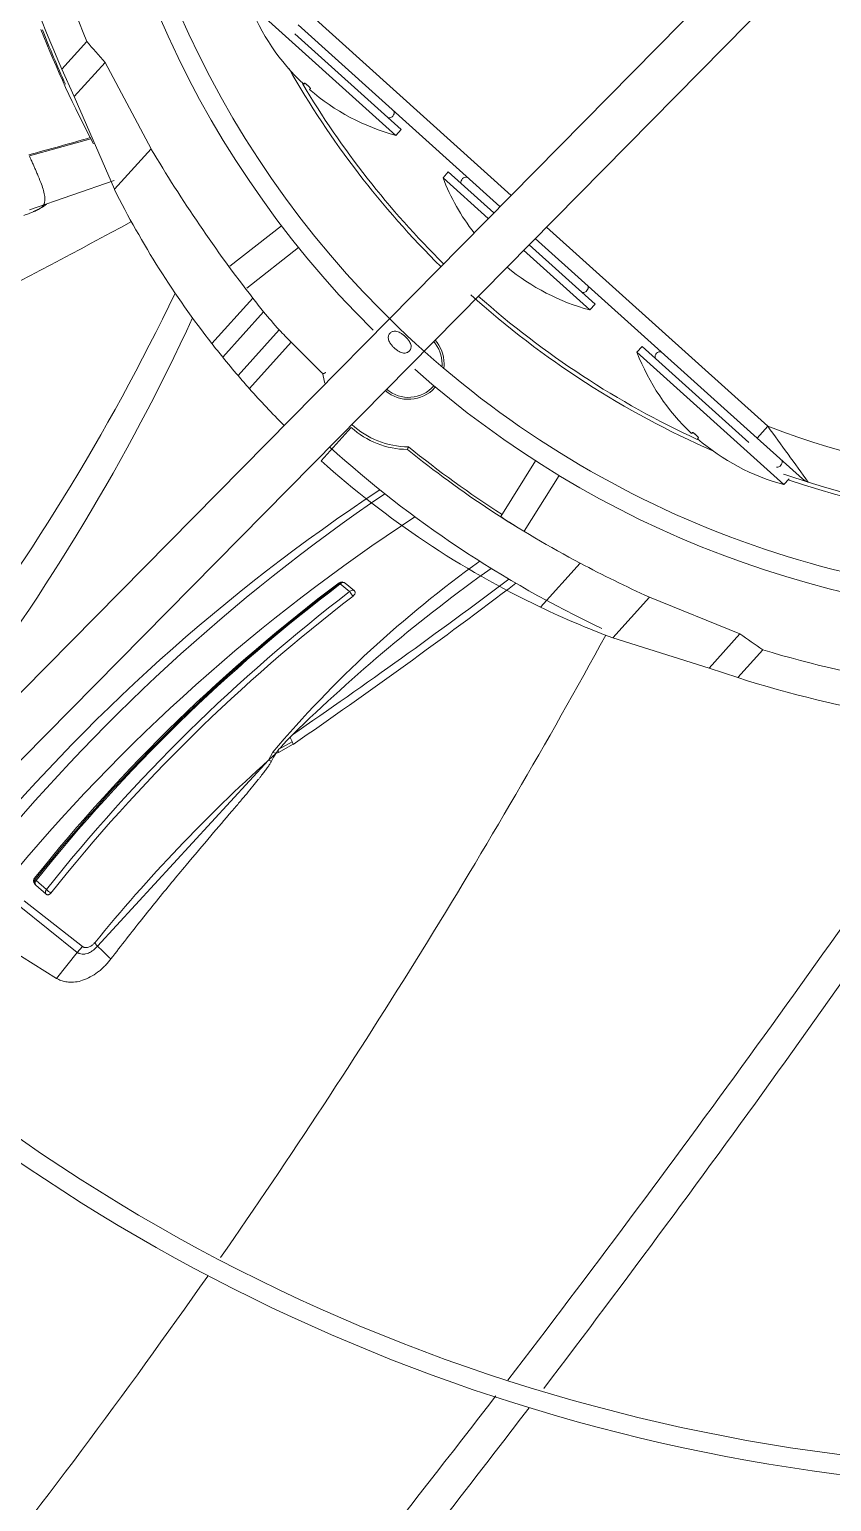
# Model space of a CAD drawing. Header units: millimetres. Extents: x 113490 to 142599, y -20467 to 115.
# Drawn here: x 131164 to 131265.4, y -10526.5 to -10340.4 of the extents above; entities that cross this region are included whole.
import ezdxf

# ---------------------------------------------------------------- set-up
doc = ezdxf.new("R2010")
doc.units = ezdxf.units.MM
doc.layers.add('DV3_0', color=7, linetype='Continuous')

msp = doc.modelspace()

# ---------------------------------------------------------------- linework, layer by layer
at = {"layer": 'DV3_0', "color": 7, "linetype": 'Continuous', "lineweight": 15}
for p, q in [((131282.2, -10303.23), (130948.6, -10641.53)), ((130949.45, -10649.21), (131287.11, -10306.79)), ((131210.34, -10353.75), (131191.76, -10337.02)), ((131197.97, -10339.78), (131223.49, -10362.76)), ((131168.09, -10345.38), (131171.26, -10341.86)), ((131197.57, -10340.9), (131211.01, -10353.01)), ((131168.09, -10345.38), (131169.68, -10348.85)), ((131169.68, -10348.85), (131173.57, -10344.53)), ((131173.57, -10344.53), (131179.38, -10355.43)), ((131198.79, -10347.15), (131198.68, -10347.28)), ((131169.68, -10348.85), (131174.75, -10360.57)), ((131199.53, -10347.82), (131199.42, -10347.95)), ((131210.34, -10353.75), (131211.01, -10353.01)), ((131164, -10356.34), (131171.78, -10354.19)), ((131216.96, -10358.36), (131216.29, -10359.1)), ((131216.96, -10358.36), (131222.72, -10363.55)), ((131164.02, -10363.18), (131174.7, -10359.45)), ((131222.02, -10364.26), (131216.29, -10359.1)), ((131189.33, -10370.3), (131195.88, -10365.18)), ((131191.48, -10373.05), (131198.04, -10367.94)), ((131227.18, -10367.57), (131235.54, -10375.09)), ((131227.96, -10366.78), (131256, -10392.03)), ((131234.87, -10375.83), (131226.48, -10368.28)), ((131234.87, -10375.83), (131235.54, -10375.09)), ((131188.45, -10381.8), (131193.6, -10376.08)), ((131190.39, -10384.13), (131195.59, -10378.36)), ((131241.48, -10380.44), (131240.81, -10381.18)), ((131241.48, -10380.44), (131254.96, -10392.57)), ((131259.39, -10397.91), (131240.81, -10381.18)), ((131247.84, -10391.32), (131247.73, -10391.44)), ((131248.58, -10391.99), (131248.47, -10392.11)), ((131256, -10392.03), (131261.73, -10397.19)), ((131223.58, -10401.96), (131227.99, -10394.91)), ((131226.55, -10403.81), (131230.96, -10396.76)), ((131259.39, -10397.91), (131260.06, -10397.17)), ((131203.15, -10410.33), (131203.26, -10410.36)), ((131203.3, -10410.48), (131204.48, -10411.45)), ((131203.91, -10410.39), (131205.09, -10411.36)), ((131242.38, -10412.15), (131253.83, -10416.79)), ((131237.75, -10417.29), (131249.94, -10421.11)), ((131249.94, -10421.11), (131253.83, -10416.79)), ((131253.56, -10422.33), (131256.72, -10418.81)), ((131249.94, -10421.11), (131253.56, -10422.33)), ((131195.46, -10431.5), (131195.55, -10431.39)), ((131195.5, -10431.79), (131197.35, -10430.76)), ((131195.55, -10431.39), (131197.22, -10430.46)), ((131195.23, -10431.89), (131195.5, -10431.79)), ((131195.37, -10431.62), (131195.46, -10431.5)), ((131195.37, -10431.62), (131195.47, -10431.58)), ((131164.74, -10447.87), (131164.62, -10447.73)), ((131166.16, -10449.13), (131164.85, -10447.98)), ((131166.14, -10449.72), (131164.82, -10448.56)), ((131162.72, -10451.18), (131170.02, -10457.07)), ((131163.35, -10450.56), (131170.7, -10456.32)), ((131170.02, -10457.07), (131167.42, -10460.36)), ((131170.7, -10456.32), (131170.02, -10457.07)), ((131172.25, -10455.86), (131172.61, -10456.27))]:
    msp.add_line(p, q, dxfattribs=at)
at = {"layer": 'DV3_0', "color": 7, "linetype": 'Continuous', "lineweight": 20}
for p, q in [((131199.31, -10338.3), (131224.9, -10361.34)), ((131174.75, -10360.57), (131179.38, -10355.43)), ((131229.36, -10365.36), (131257.34, -10390.54)), ((131187.08, -10380.08), (131192.25, -10374.33)), ((131191.83, -10385.78), (131197.11, -10379.92)), ((131200.89, -10394.89), (131204.67, -10390.68)), ((131257.34, -10390.54), (131256, -10392.03)), ((131228.62, -10413.41), (131233.62, -10407.85)), ((131237.75, -10417.29), (131242.38, -10412.15)), ((131196.96, -10429.86), (131197.25, -10429.56)), ((131197.22, -10430.46), (131197.35, -10430.76)), ((131172.61, -10456.27), (131194.23, -10432.75)), ((131194.23, -10432.75), (131194.77, -10431.77)), ((131194.23, -10432.75), (131194.69, -10432.33)), ((131194.23, -10432.75), (131194.62, -10432.88)), ((131194.69, -10432.33), (131195.16, -10431.9)), ((131195.16, -10431.9), (131194.77, -10431.77)), ((131195.16, -10431.9), (131195.23, -10431.89)), ((131195.24, -10431.78), (131195.23, -10431.89)), ((131195.24, -10431.78), (131195.37, -10431.62)), ((131195.46, -10431.5), (131195.47, -10431.58)), ((131195.47, -10431.58), (131195.5, -10431.79)), ((131167.42, -10460.36), (131159.35, -10455.29))]:
    msp.add_line(p, q, dxfattribs=at)
at = {"layer": 'DV3_0', "color": 7, "linetype": 'Continuous', "lineweight": 15}
for centre, radius, start, end in [((131296.24, -10288.99), 126, 138.321, 225.2028), ((131296.24, -10288.99), 123.5, 137.2092, 226.1082), ((131296.24, -10288.99), 135.7, 186.2429, 202.9304), ((131296.24, -10288.99), 140, 186.7677, 203.7505), ((131217.48, -10327.15), 27.54, 201.0085, 226.9598), ((131296.24, -10288.99), 140.5, 201.4447, 207.9333), ((131296.24, -10288.99), 114.25, 209.5268, 225.4011), ((131296.24, -10288.99), 113.75, 210.7758, 225.4011), ((131217.48, -10327.15), 27.54, 229.0402, 254.9915), ((131209.45, -10350.88), 0.667, 265.0119, 16.2203), ((131021.2, -9829.22), 545.97, 285.1539, 286.0016), ((131334.94, -10263.3), 180.8, 210.6348, 217.8853), ((131278.5, -10308.69), 116, 206.5688, 217.984), ((131242, -10349.23), 27.54, 201.0085, 217.7319), ((131219.23, -10359.69), 0.667, 79.7797, 190.9881), ((130760.11, -9598.83), 871.89, 292.47447, 298.55652), ((131296.24, -10288.99), 114.25, 251.4688, 315.4011), ((131296.24, -10288.99), 113.75, 252.7316, 315.4011), ((131242, -10349.23), 27.54, 230.2425, 254.9915), ((131233.97, -10372.96), 0.667, 265.0119, 16.2203), ((130928.65, -10251.98), 281.46, 322.3809, 334.3771), ((131296.24, -10288.99), 123.5, 226.1082, 316.2428), ((131296.24, -10288.99), 114.25, 228, 246.3522), ((131296.24, -10288.99), 113.75, 228.4247, 245.1492), ((130935.74, -10261.51), 274.32, 322.858, 335.1381), ((131296.24, -10288.99), 134.6, 220.315, 221.6017), ((131397.15, -10183.4), 280.42, 224.4915, 225.6493), ((131211.93, -10382.63), 4.25, 0, 41.5341), ((131211.93, -10382.63), 4.5, 0, 41.7492), ((131243.76, -10381.77), 0.667, 79.7797, 190.9881), ((131278.5, -10308.69), 116, 219.0732, 220.5703), ((131211.93, -10382.63), 4.25, 354.8173, 0), ((131211.93, -10382.63), 4.5, 352.604, 0), ((131266.52, -10371.31), 27.54, 201.0085, 226.9598), ((131212.04, -10382.49), 11.02, 187.4586, 193.6287), ((131296.24, -10288.99), 126, 228.4752, 270), ((131278.5, -10308.69), 116, 221.6524, 224.7912), ((131211.93, -10382.63), 4.5, 229.0529, 318), ((131211.93, -10382.63), 4.25, 229.2681, 318.9663), ((131211.93, -10382.63), 10.5, 226.9653, 269.8902), ((131211.93, -10382.63), 10.84, 228, 269.251), ((131266.52, -10371.31), 27.54, 229.0402, 254.9915), ((131296.24, -10288.99), 140.5, 227.8486, 244.7865), ((131296.24, -10288.99), 134.34, 231.0499, 242.2199), ((131296.24, -10288.99), 134, 230.9991, 237.2517), ((131278.5, -10308.69), 116, 228, 244.5279), ((131258.5, -10395.04), 0.667, 265.0119, 16.2203), ((131296.24, -10288.99), 113.75, 251.0766, 252.7316), ((131338.13, -10595.17), 235.59, 123.4411, 140.5553), ((131344.53, -10598.04), 240.79, 124.2777, 140.9245), ((131338.36, -10594.58), 229.92, 123.1154, 140.531), ((131293.83, -10292.85), 129.77, 237.2273, 238.7727), ((131316.96, -10249.44), 178.99, 242.252, 245.3745), ((131332.05, -10581.66), 214.41, 126.9538, 141.3404), ((131333.36, -10582.48), 215.76, 127.0847, 141.4), ((131333.85, -10582.8), 216.19, 127.147, 141.4201), ((131203.49, -10410.85), 0.625, 47.7893, 122.5207), ((131203.57, -10410.75), 0.496, 46.1549, 128.4511), ((131337.67, -10585.24), 218.96, 127.4655, 141.5655), ((131337.91, -10585.47), 218.57, 127.4799, 141.5567), ((131207.06, -10409.96), 2.97, 210.096, 223.8348), ((131278.5, -10308.69), 116, 244.5279, 249.4312), ((130471.84, -9998), 872.24, 325.21173, 331.29356), ((131296.24, -10288.99), 135.7, 253.0696, 269.7571), ((131296.24, -10288.99), 140, 252.2495, 269.2323), ((129699.45, -9342.41), 1921.39, 322.53383, 325.57983), ((129763.55, -9398.09), 1840.9, 322.75622, 325.95172), ((131334.08, -10587.8), 208.79, 132.0492, 140.8077), ((131197.81, -10433.67), 3.19, 143.7116, 146.2521), ((131165.12, -10448.18), 0.485, 140.7317, 232.4456), ((131165.48, -10447.26), 0.962, 219.8162, 228.871), ((131169.93, -10444.93), 5.65, 228.0185, 235.2631), ((131296.24, -10288.99), 233.5, 225.7814, 315.7154), ((131199.73, -10429.85), 37.86, 224.2478, 227.8108), ((131296.24, -10288.99), 236, 227.0266, 270), ((130471.84, -9998), 872.24, 317.86602, 325.02361), ((129699.45, -9342.41), 1921.39, 319.10975, 322.45989), ((129763.55, -9398.09), 1840.9, 319.15831, 322.66086)]:
    msp.add_arc(centre, radius, start, end, dxfattribs=at)
at = {"layer": 'DV3_0', "color": 7, "linetype": 'Continuous', "lineweight": 20}
for centre, radius, start, end in [((131296.24, -10288.99), 140.35, 201.48, 204.54), ((131296.24, -10288.99), 108.75, 249.0395, 315.4011), ((130660.44, -10829.63), 741, 35.66326, 36.33889), ((131304.28, -10524.15), 143.27, 125.5681, 139.8477), ((131344.67, -10579.87), 210.53, 125.5148, 134.442), ((130723.6, -9741.76), 835.11, 304.55332, 306.86693), ((130765.74, -9804.53), 760.56, 304.57503, 307.19348), ((131224.01, -10456.1), 37.69, 135.8529, 139.0244), ((131335.7, -10509.15), 160.38, 151.2063, 151.6058)]:
    msp.add_arc(centre, radius, start, end, dxfattribs=at)
at = {"layer": 'DV3_0', "color": 7, "linetype": 'Continuous', "lineweight": 15}
for centre, major_axis, ratio, start_param, end_param in [((142900.75, 2657.76), (-11716.76, -13012.77), 0.087151, -0.011968, -0.009675), ((131487.34, -10083.76), (-278.19, -308.96), 0.561586, -0.106694, -0.097329), ((131486.36, -10070.06), (-283.73, -315.12), 0.561586, -0.041148, -0.032008), ((131439.9, -10128.91), (-239.26, -265.73), 0.561585, -0.098855, -0.087977), ((131443.24, -10125.52), (-242.46, -269.28), 0.561586, -0.0731, -0.062386), ((142954.19, 2599.83), (-11711.88, -13007.35), 0.087169, 0.009677, 0.011971)]:
    msp.add_ellipse(centre, major_axis=major_axis, ratio=ratio, start_param=start_param, end_param=end_param, dxfattribs=at)
at = {"layer": 'DV3_0', "color": 7, "linetype": 'Continuous', "lineweight": 20}
msp.add_ellipse((131175.61, -10415.69), major_axis=(22.96, -30.96), ratio=0.289793, start_param=0.87424, end_param=0.89553, dxfattribs=at)
at = {"layer": 'DV3_0', "color": 7, "linetype": 'Continuous', "lineweight": 15}
for points, knots in [([(131199.2, -10347.45), (131199.18, -10347.43), (131199.15, -10347.41), (131199.1, -10347.36), (131199.04, -10347.32), (131198.98, -10347.27), (131198.92, -10347.22), (131198.87, -10347.19), (131198.83, -10347.16), (131198.8, -10347.15), (131198.79, -10347.15), (131198.79, -10347.15)], [0, 0, 0, 0, 0.083334, 0.166303, 0.249826, 0.374984, 0.50015, 0.626605, 0.751629, 0.877407, 1, 1, 1, 1]), ([(131198.79, -10347.15), (131198.79, -10347.15), (131198.79, -10347.15), (131198.81, -10347.15), (131198.83, -10347.16), (131198.87, -10347.19), (131198.92, -10347.22), (131198.98, -10347.27), (131199.05, -10347.32), (131199.12, -10347.38), (131199.17, -10347.43), (131199.2, -10347.45)], [0, 0, 0, 0, 0.081654, 0.164063, 0.248595, 0.373578, 0.500083, 0.625199, 0.750404, 0.875284, 1, 1, 1, 1]), ([(131199.53, -10347.82), (131199.53, -10347.82), (131199.53, -10347.82), (131199.53, -10347.8), (131199.52, -10347.78), (131199.49, -10347.75), (131199.45, -10347.7), (131199.4, -10347.64), (131199.34, -10347.58), (131199.27, -10347.51), (131199.22, -10347.47), (131199.2, -10347.45)], [0, 0, 0, 0, 0.081654, 0.164063, 0.248595, 0.373578, 0.500083, 0.625199, 0.750404, 0.875284, 1, 1, 1, 1]), ([(131199.2, -10347.45), (131199.21, -10347.46), (131199.24, -10347.49), (131199.29, -10347.54), (131199.34, -10347.59), (131199.4, -10347.64), (131199.45, -10347.7), (131199.49, -10347.75), (131199.52, -10347.79), (131199.53, -10347.81), (131199.53, -10347.82), (131199.53, -10347.82)], [0, 0, 0, 0, 0.083334, 0.166303, 0.249826, 0.374984, 0.50015, 0.626605, 0.751629, 0.877407, 1, 1, 1, 1]), ([(131164, -10356.34), (131164.02, -10356.38), (131164.08, -10356.52), (131164.21, -10356.83), (131164.4, -10357.25), (131164.61, -10357.72), (131164.81, -10358.17), (131165.1, -10358.85), (131165.44, -10359.66), (131165.75, -10360.54), (131165.94, -10361.3), (131165.98, -10361.91), (131165.9, -10362.37), (131165.74, -10362.66), (131165.53, -10362.87), (131165.29, -10363.03), (131165.02, -10363.18), (131164.74, -10363.31), (131164.47, -10363.43), (131164.19, -10363.54), (131163.9, -10363.65), (131163.61, -10363.76), (131163.41, -10363.83), (131163.31, -10363.86)], [0, 0, 0, 0, 0.009928, 0.038187, 0.086065, 0.128368, 0.173611, 0.221721, 0.333708, 0.4307, 0.523864, 0.609938, 0.679298, 0.734389, 0.768329, 0.802966, 0.839055, 0.867424, 0.894844, 0.92156, 0.947823, 0.973884, 1, 1, 1, 1]), ([(131164.48, -10363.38), (131164.5, -10363.37), (131164.57, -10363.34), (131164.69, -10363.29), (131164.85, -10363.22), (131165.01, -10363.15), (131165.16, -10363.08), (131165.31, -10363), (131165.68, -10362.81), (131165.97, -10362.62), (131166.17, -10362.44)], [0.1038005, 0.1038005, 0.1038005, 0.1038005, 0.1096647, 0.1280995, 0.1467041, 0.1655182, 0.1845779, 0.2039156, 0.2235604, 0.3323669, 0.3323669, 0.3323669, 0.3323669]), ([(131212.02, -10381.03), (131211.98, -10381.07), (131211.89, -10381.15), (131211.64, -10381.27), (131211.24, -10381.31), (131210.79, -10381.13), (131210.4, -10380.87), (131210.08, -10380.6), (131209.8, -10380.3), (131209.53, -10379.93), (131209.35, -10379.52), (131209.38, -10379.13), (131209.49, -10378.89), (131209.57, -10378.8), (131209.61, -10378.75)], [0, 0, 0, 0, 0.040717, 0.082601, 0.183674, 0.325225, 0.413967, 0.5088, 0.602375, 0.688214, 0.822702, 0.918959, 0.959862, 1, 1, 1, 1]), ([(131209.61, -10378.75), (131209.65, -10378.71), (131209.74, -10378.63), (131209.98, -10378.52), (131210.39, -10378.48), (131210.82, -10378.66), (131211.22, -10378.93), (131211.63, -10379.28), (131212.04, -10379.74), (131212.28, -10380.27), (131212.25, -10380.66), (131212.14, -10380.89), (131212.06, -10380.98), (131212.02, -10381.03)], [0, 0, 0, 0, 0.040646, 0.082274, 0.181944, 0.323646, 0.41357, 0.509807, 0.690903, 0.824258, 0.919018, 0.959797, 1, 1, 1, 1]), ([(131248.24, -10391.61), (131248.23, -10391.6), (131248.19, -10391.57), (131248.15, -10391.53), (131248.09, -10391.48), (131248.03, -10391.43), (131247.97, -10391.38), (131247.92, -10391.35), (131247.88, -10391.33), (131247.85, -10391.31), (131247.84, -10391.32), (131247.84, -10391.32)], [0, 0, 0, 0, 0.083334, 0.166303, 0.249826, 0.374984, 0.50015, 0.626605, 0.751629, 0.877407, 1, 1, 1, 1]), ([(131247.84, -10391.32), (131247.84, -10391.32), (131247.84, -10391.31), (131247.86, -10391.32), (131247.88, -10391.33), (131247.92, -10391.35), (131247.97, -10391.38), (131248.03, -10391.43), (131248.1, -10391.49), (131248.17, -10391.55), (131248.22, -10391.59), (131248.24, -10391.61)], [0, 0, 0, 0, 0.081654, 0.164063, 0.248595, 0.373578, 0.500083, 0.625199, 0.750404, 0.875284, 1, 1, 1, 1]), ([(131248.58, -10391.99), (131248.58, -10391.98), (131248.58, -10391.98), (131248.58, -10391.97), (131248.56, -10391.94), (131248.54, -10391.91), (131248.5, -10391.86), (131248.45, -10391.81), (131248.38, -10391.74), (131248.32, -10391.68), (131248.27, -10391.63), (131248.24, -10391.61)], [0, 0, 0, 0, 0.081654, 0.164063, 0.248595, 0.373578, 0.500083, 0.625199, 0.750404, 0.875284, 1, 1, 1, 1]), ([(131248.24, -10391.61), (131248.26, -10391.63), (131248.29, -10391.66), (131248.34, -10391.7), (131248.39, -10391.75), (131248.45, -10391.81), (131248.5, -10391.86), (131248.54, -10391.91), (131248.57, -10391.95), (131248.58, -10391.98), (131248.58, -10391.98), (131248.58, -10391.99)], [0, 0, 0, 0, 0.083334, 0.166303, 0.249826, 0.374984, 0.50015, 0.626605, 0.751629, 0.877407, 1, 1, 1, 1]), ([(131203.3, -10410.48), (131203.29, -10410.45), (131203.26, -10410.4), (131203.26, -10410.37), (131203.26, -10410.36)], [0, 0, 0, 0, 0.499963, 1, 1, 1, 1]), ([(131203.3, -10410.48), (131203.31, -10410.46), (131203.34, -10410.43), (131203.39, -10410.4), (131203.45, -10410.36), (131203.52, -10410.32), (131203.62, -10410.3), (131203.71, -10410.29), (131203.79, -10410.31), (131203.86, -10410.34), (131203.89, -10410.37), (131203.91, -10410.39)], [0, 0, 0, 0, 0.068335, 0.145469, 0.231665, 0.333262, 0.479836, 0.632249, 0.740429, 0.880915, 1, 1, 1, 1]), ([(131204.48, -10411.45), (131204.57, -10411.35), (131204.69, -10411.29), (131204.92, -10411.26), (131205.02, -10411.29), (131205.09, -10411.36)], [0, 0, 0, 0, 0.5, 0.5, 1, 1, 1, 1]), ([(131205.09, -10411.36), (131205.11, -10411.37), (131205.13, -10411.39), (131205.15, -10411.43), (131205.17, -10411.49), (131205.18, -10411.56), (131205.17, -10411.66), (131205.13, -10411.76), (131205.07, -10411.85), (131205, -10411.94), (131204.94, -10411.99), (131204.91, -10412.02)], [0, 0, 0, 0, 0.07454, 0.149665, 0.227324, 0.351488, 0.476595, 0.607041, 0.740493, 0.871945, 1, 1, 1, 1]), ([(131164.82, -10448.56), (131164.8, -10448.54), (131164.76, -10448.51), (131164.7, -10448.44), (131164.65, -10448.37), (131164.6, -10448.28), (131164.56, -10448.18), (131164.53, -10448.05), (131164.54, -10447.93), (131164.56, -10447.82), (131164.6, -10447.75), (131164.62, -10447.72)], [0, 0, 0, 0, 0.099276, 0.196859, 0.293392, 0.389534, 0.537296, 0.670768, 0.795065, 0.901219, 1, 1, 1, 1]), ([(131164.85, -10447.98), (131164.76, -10448.08), (131164.72, -10448.21), (131164.71, -10448.42), (131164.75, -10448.52), (131164.82, -10448.56)], [0, 0, 0, 0, 0.5, 0.5, 1, 1, 1, 1]), ([(131166.16, -10449.13), (131166.14, -10449.15), (131166.12, -10449.18), (131166.1, -10449.22), (131166.08, -10449.26), (131166.05, -10449.32), (131166.03, -10449.39), (131166.02, -10449.48), (131166.03, -10449.58), (131166.07, -10449.66), (131166.12, -10449.7), (131166.14, -10449.72)], [0, 0, 0, 0, 0.074935, 0.140404, 0.196395, 0.24291, 0.374051, 0.4902, 0.673451, 0.83987, 1, 1, 1, 1]), ([(131166.72, -10449.57), (131166.7, -10449.59), (131166.67, -10449.62), (131166.63, -10449.67), (131166.57, -10449.71), (131166.5, -10449.75), (131166.41, -10449.78), (131166.31, -10449.79), (131166.21, -10449.77), (131166.16, -10449.74), (131166.14, -10449.72)], [0, 0, 0, 0, 0.086931, 0.173955, 0.262548, 0.393393, 0.521895, 0.686293, 0.841595, 1, 1, 1, 1])]:
    msp.add_open_spline(points, degree=3, knots=knots, dxfattribs=at)
for points, degree in [([(131201.49, -10383.74), (131201.3, -10383.83), (131201.12, -10383.92)], 2), ([(131211.91, -10393.13), (131211.85, -10393.3), (131211.79, -10393.47)], 2), ([(131262.47, -10397.61), (131262.2, -10397.53), (131261.94, -10397.38), (131261.73, -10397.19)], 3)]:
    msp.add_open_spline(points, degree=degree, dxfattribs=at)
at = {"layer": 'DV3_0', "color": 7, "linetype": 'Continuous', "lineweight": 20}
for points, knots in [([(131194.62, -10432.88), (131194.59, -10432.93), (131194.53, -10433.04), (131194.44, -10433.2), (131194.32, -10433.37), (131194.2, -10433.56), (131194.06, -10433.76), (131193.9, -10433.97), (131193.74, -10434.2), (131193.56, -10434.43), (131193.36, -10434.68), (131193.15, -10434.95), (131192.79, -10435.41), (131192.22, -10436.1), (131191.44, -10437.05), (131190.55, -10438.1), (131189.04, -10439.87), (131186.77, -10442.52), (131184.24, -10445.52), (131181.96, -10448.26), (131180.08, -10450.56), (131178.18, -10452.93), (131176.24, -10455.38), (131174.96, -10457.06), (131174.31, -10457.9)], [0, 0, 0, 0, 0.005366, 0.011271, 0.017723, 0.024728, 0.032291, 0.040414, 0.0491, 0.058352, 0.068171, 0.078557, 0.089512, 0.123028, 0.161172, 0.203935, 0.251305, 0.377254, 0.527911, 0.617273, 0.709161, 0.803571, 0.900512, 1, 1, 1, 1]), ([(131170.02, -10457.07), (131170.04, -10457.09), (131170.09, -10457.12), (131170.18, -10457.17), (131170.37, -10457.25), (131170.68, -10457.32), (131171.07, -10457.29), (131171.43, -10457.18), (131171.71, -10457.05), (131171.97, -10456.89), (131172.21, -10456.69), (131172.43, -10456.48), (131172.56, -10456.34), (131172.61, -10456.27)], [0, 0, 0, 0, 0.030839, 0.061672, 0.126007, 0.260149, 0.422201, 0.541699, 0.632777, 0.72358, 0.829679, 0.921889, 1, 1, 1, 1]), ([(131170.7, -10456.32), (131170.72, -10456.34), (131170.76, -10456.37), (131170.82, -10456.4), (131170.89, -10456.43), (131170.97, -10456.45), (131171.08, -10456.47), (131171.24, -10456.47), (131171.46, -10456.43), (131171.67, -10456.35), (131171.86, -10456.23), (131172.01, -10456.11), (131172.14, -10455.99), (131172.22, -10455.9), (131172.25, -10455.86)], [0, 0, 0, 0, 0.047301, 0.094525, 0.141988, 0.190001, 0.238866, 0.36075, 0.483615, 0.609309, 0.737697, 0.825774, 0.912802, 1, 1, 1, 1]), ([(131174.31, -10457.9), (131174.25, -10457.97), (131174.14, -10458.12), (131173.97, -10458.32), (131173.79, -10458.52), (131173.61, -10458.72), (131173.42, -10458.91), (131173.23, -10459.09), (131173.04, -10459.26), (131172.83, -10459.43), (131172.4, -10459.77), (131171.71, -10460.21), (131170.76, -10460.63), (131169.82, -10460.85), (131169.11, -10460.86), (131168.61, -10460.8), (131168.29, -10460.73), (131167.99, -10460.64), (131167.7, -10460.51), (131167.52, -10460.41), (131167.42, -10460.36)], [0, 0, 0, 0, 0.030527, 0.060888, 0.091127, 0.121289, 0.151418, 0.181562, 0.211765, 0.242074, 0.272534, 0.40425, 0.533731, 0.654722, 0.774279, 0.82032, 0.865654, 0.910537, 0.955231, 1, 1, 1, 1])]:
    msp.add_open_spline(points, degree=3, knots=knots, dxfattribs=at)

doc.saveas('drawing.dxf')
